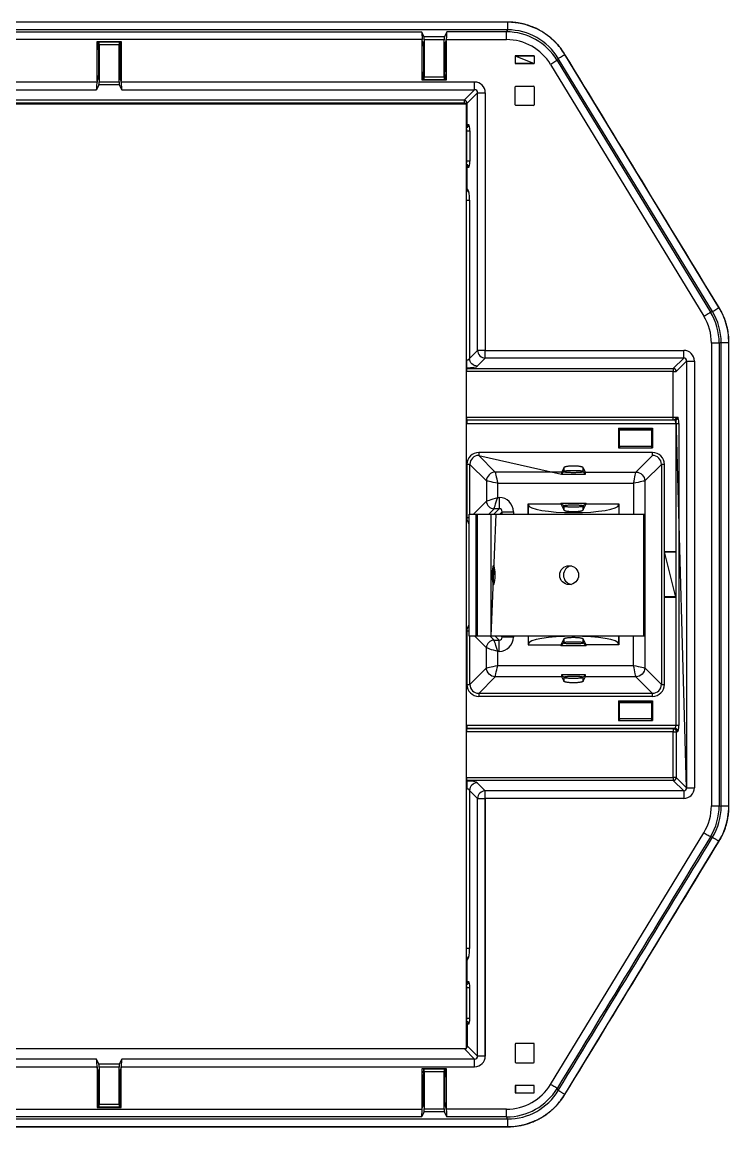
# Model space of a CAD drawing. Header units: feet. Extents: x 1518 to 2565, y 62 to 679.
# Drawn here: x 2196.7 to 2208.39, y 660.72 to 678.99 of the extents above; entities that cross this region are included whole.
import ezdxf

# ---------------------------------------------------------------- set-up
doc = ezdxf.new("R2010")
doc.units = ezdxf.units.FT
doc.header["$LTSCALE"] = 50
doc.header["$MEASUREMENT"] = 0

# ---------------------------------------------------------------- blocks, each defined once
blk = doc.blocks.new('Z1')
at = {"color": 1, "linetype": 'Continuous'}
for p, q in [((73.831, 212.097), (73.852, 212.055)), ((73.856, 212.006), (73.856, 211.584)), ((74.207, 212.006), (74.207, 211.584)), ((68.476, 211.944), (68.476, 211.522)), ((68.827, 211.944), (68.827, 211.522)), ((75.687, 211.845), (75.687, 211.72)), ((68.451, 211.431), (68.451, 211.413)), ((75.373, 211.037), (75.373, 211.335)), ((75.383, 211.345), (75.677, 211.345)), ((75.687, 211.335), (75.687, 211.037)), ((75.677, 211.027), (75.383, 211.027)), ((74.877, 206.975), (78.16, 206.975)), ((74.877, 206.847), (74.877, 206.975)), ((78.16, 206.847), (78.16, 206.975)), ((78.16, 206.847), (74.877, 206.847)), ((77.988, 206.675), (78.16, 206.847)), ((76.177, 205.035), (76.177, 204.971)), ((76.495, 204.971), (76.495, 205.035)), ((75.585, 204.436), (76.128, 204.436)), ((76.177, 204.4), (76.177, 204.336)), ((76.495, 204.336), (76.495, 204.4)), ((76.544, 204.436), (76.544, 204.45)), ((77.087, 204.436), (77.087, 204.268)), ((74.725, 202.248), (74.725, 204.268)), ((74.746, 202.248), (74.746, 204.268)), ((74.973, 202.248), (74.973, 204.268)), ((77.498, 202.248), (77.498, 204.268)), ((78.03, 202.896), (78.032, 202.894)), ((74.725, 202.248), (74.607, 202.248)), ((74.746, 202.248), (74.725, 202.248)), ((74.973, 202.248), (74.746, 202.248)), ((75.585, 202.248), (75.585, 202.102)), ((76.177, 202.202), (76.177, 202.138)), ((76.495, 202.138), (76.495, 202.202)), ((76.177, 201.567), (76.177, 201.503)), ((76.495, 201.503), (76.495, 201.567)), ((74.569, 199.85), (74.568, 199.863)), ((78.16, 199.691), (77.988, 199.863)), ((78.037, 199.912), (78.209, 199.74)), ((78.209, 199.74), (78.337, 199.74)), ((78.16, 199.563), (74.877, 199.563)), ((78.16, 199.691), (78.16, 199.563)), ((74.604, 195.832), (74.577, 195.829)), ((74.577, 195.829), (74.577, 195.474)), ((74.7, 195.253), (74.528, 195.425)), ((74.577, 195.474), (74.749, 195.302)), ((75.373, 195.501), (75.373, 195.203)), ((75.677, 195.511), (75.383, 195.511)), ((75.687, 195.203), (75.687, 195.501)), ((74.877, 195.302), (74.749, 195.302)), ((75.383, 195.193), (75.677, 195.193)), ((68.472, 195.065), (68.451, 195.107)), ((68.476, 194.594), (68.476, 195.016)), ((68.827, 194.594), (68.827, 195.016)), ((73.856, 194.532), (73.856, 194.954)), ((74.207, 194.532), (74.207, 194.954)), ((75.374, 194.817), (75.373, 194.818)), ((75.374, 194.817), (75.374, 194.694)), ((75.686, 194.817), (75.374, 194.817)), ((75.686, 194.694), (75.686, 194.817)), ((75.373, 194.693), (75.687, 194.693)), ((73.831, 194.441), (73.852, 194.483))]:
    blk.add_line(p, q, dxfattribs=at)
for points in [[(75.244, 212.405), (75.244, 212.402), (57.035, 212.402), (57.035, 212.405)], [(74.231, 212.097), (74.231, 212.115), (75.225, 212.115), (75.225, 212.243), (74.241, 212.243), (74.199, 212.16), (73.863, 212.16), (73.822, 212.243)], [(68.472, 211.473), (68.451, 211.431), (68.451, 212.085), (68.851, 212.085), (68.851, 211.431)], [(74.21, 212.055), (74.231, 212.097), (74.231, 211.443), (73.831, 211.443), (73.831, 212.097), (73.831, 212.115)], [(75.374, 211.844), (75.373, 211.845), (75.373, 211.72)], [(76.085, 211.804), (76.066, 211.771), (78.603, 207.607)], [(75.374, 211.721), (75.373, 211.72), (75.687, 211.72), (75.686, 211.721)], [(74.7, 211.285), (74.7, 211.413), (68.851, 211.413), (68.851, 211.431), (68.83, 211.473)], [(68.819, 211.368), (68.483, 211.368), (68.442, 211.285)], [(68.819, 211.368), (68.861, 211.285), (74.7, 211.285), (74.528, 211.113), (74.528, 211.064), (74.577, 211.064), (74.749, 211.236), (74.877, 211.236), (74.877, 206.975), (74.749, 206.975), (74.749, 211.236)], [(59.317, 195.425), (66.942, 195.425), (74.567, 195.425), (74.567, 211.05), (66.942, 211.05), (66.942, 195.425)], [(74.567, 210.105), (74.572, 210.105), (74.572, 210.607), (74.567, 210.607)], [(74.572, 210.607), (74.621, 210.607), (74.621, 210.105), (74.572, 210.105)], [(78.747, 207.095), (78.619, 207.095), (78.619, 199.443), (78.747, 199.443), (78.78, 199.434)], [(74.572, 206.675), (77.988, 206.675), (77.988, 206.626), (74.572, 206.626), (74.572, 206.675), (74.572, 206.688)], [(78.209, 206.798), (78.337, 206.798), (78.337, 199.74)], [(78.014, 205.818), (74.57, 205.818), (74.57, 205.82)], [(74.57, 205.818), (74.57, 205.768), (78.032, 205.768), (78.032, 203.644), (78.032, 202.894), (78.032, 200.771)], [(78.032, 205.768), (78.081, 205.768), (78.081, 200.771), (78.032, 200.771), (74.57, 200.771), (74.57, 200.721)], [(77.08, 205.686), (77.645, 205.686), (77.645, 205.361), (77.62, 205.386), (77.633, 205.388), (77.633, 205.659), (77.62, 205.66), (77.613, 205.653), (77.113, 205.653), (77.106, 205.66), (77.08, 205.686), (77.08, 205.361)], [(77.645, 205.686), (77.62, 205.66), (77.106, 205.66), (77.092, 205.659), (77.092, 205.388), (77.106, 205.386), (77.08, 205.361), (77.645, 205.361)], [(74.621, 204.268), (74.621, 205.089), (74.572, 205.089), (74.572, 204.209), (74.607, 204.209)], [(77.517, 202.248), (77.517, 201.723), (77.791, 201.45), (77.84, 201.45), (77.84, 202.894), (77.84, 203.644), (77.84, 205.089), (77.791, 205.089), (77.791, 201.45)], [(77.791, 205.089), (77.517, 204.815), (77.517, 204.268)], [(75.082, 204.542), (75.105, 204.542), (75.105, 204.354)], [(75.155, 204.268), (75.155, 204.305), (75.117, 204.268)], [(75.155, 204.305), (75.342, 204.305), (75.342, 204.268)], [(75.585, 204.268), (75.585, 204.436), (75.586, 204.421), (75.586, 204.268)], [(76.128, 204.45), (76.128, 204.436), (76.176, 204.34), (76.176, 204.402), (76.128, 204.45), (76.544, 204.45), (76.496, 204.402), (76.496, 204.34), (76.544, 204.436), (77.087, 204.436), (77.086, 204.421), (77.086, 204.268)], [(74.607, 202.248), (74.607, 204.268), (74.725, 204.268), (74.746, 204.268), (74.973, 204.268), (75.057, 204.268)], [(78.03, 203.642), (78.032, 203.644), (77.84, 203.644), (77.842, 203.642)], [(74.607, 202.329), (74.572, 202.329), (74.572, 201.45), (74.621, 201.45), (74.621, 202.248)], [(74.621, 201.45), (74.895, 201.723), (74.895, 202.056), (74.703, 202.248)], [(74.959, 202.248), (75.023, 202.184), (75.105, 202.184), (75.042, 202.248)], [(75.14, 202.248), (75.155, 202.233), (75.155, 202.248)], [(75.342, 202.248), (75.342, 202.233), (75.155, 202.233)], [(75.586, 202.248), (75.586, 202.118), (75.585, 202.102), (76.128, 202.102)], [(76.544, 202.088), (76.128, 202.088), (76.176, 202.136), (76.176, 202.198), (76.128, 202.102), (76.128, 202.088)], [(77.087, 202.102), (76.544, 202.102), (76.496, 202.198), (76.496, 202.136), (76.544, 202.088), (76.544, 202.102)], [(77.086, 202.248), (77.086, 202.118), (77.087, 202.102), (77.087, 202.248)], [(77.08, 201.178), (77.645, 201.178), (77.645, 200.852), (77.62, 200.878), (77.633, 200.879), (77.633, 201.15), (77.62, 201.152), (77.613, 201.145), (77.113, 201.145), (77.106, 201.152), (77.08, 201.178), (77.08, 200.852)], [(77.645, 201.178), (77.62, 201.152), (77.106, 201.152), (77.092, 201.15), (77.092, 200.879), (77.106, 200.878), (77.08, 200.852), (77.645, 200.852)], [(78.014, 200.721), (74.57, 200.721), (74.57, 200.718)], [(74.572, 199.85), (74.572, 199.863), (74.572, 199.912), (77.988, 199.912), (77.988, 199.863), (74.572, 199.863)], [(74.749, 195.302), (74.749, 199.563), (74.616, 199.696)], [(76.195, 194.667), (76.193, 194.669), (78.744, 198.856), (78.746, 198.855)], [(74.567, 195.932), (74.572, 195.932), (74.621, 195.932), (74.621, 196.433), (74.572, 196.433)], [(74.572, 195.932), (74.572, 196.433), (74.567, 196.433)], [(68.851, 195.107), (68.851, 195.125), (74.7, 195.125), (74.7, 195.253), (68.861, 195.253), (68.819, 195.17), (68.483, 195.17), (68.442, 195.253)], [(58.783, 194.423), (63.071, 194.423), (63.071, 194.441), (63.071, 195.095), (63.471, 195.095), (63.471, 194.441), (63.471, 194.423), (73.831, 194.423), (73.831, 194.441), (73.831, 195.095), (74.231, 195.095), (74.231, 194.441)], [(68.451, 195.125), (68.451, 195.107), (68.451, 194.453), (68.851, 194.453), (68.851, 195.107), (68.83, 195.065)], [(75.244, 194.262), (75.225, 194.295), (75.225, 194.423), (74.231, 194.423), (74.231, 194.441), (74.21, 194.483)], [(58.783, 194.262), (75.244, 194.262), (75.244, 194.136), (75.244, 194.134)], [(75.225, 194.295), (74.241, 194.295), (74.199, 194.378), (73.863, 194.378), (73.822, 194.295), (63.481, 194.295), (63.439, 194.378)]]:
    blk.add_lwpolyline(points, dxfattribs=at)
for points in [[(68.827, 212.08), (68.476, 212.08), (68.482, 212.079), (68.82, 212.079)], [(68.816, 212.029), (68.487, 212.029), (68.487, 211.417), (68.816, 211.417)], [(74.196, 212.111), (73.867, 212.111), (73.867, 211.499), (74.196, 211.499)], [(75.686, 211.721), (75.374, 211.721), (75.374, 211.844), (75.686, 211.844), (75.687, 211.845), (75.373, 211.845)], [(74.207, 211.448), (73.856, 211.448), (73.862, 211.449), (74.2, 211.449)], [(76.135, 204.928), (76.537, 204.928), (76.496, 204.969), (76.496, 205.031), (76.53, 204.963), (77.369, 204.963), (77.643, 205.236), (77.643, 205.286), (74.769, 205.286), (74.769, 205.236)], [(77.106, 205.386), (77.113, 205.393), (77.613, 205.393), (77.62, 205.386)], [(75.057, 204.268), (77.498, 204.268), (77.518, 204.268), (77.518, 202.248), (77.498, 202.248), (75.057, 202.248), (74.973, 202.248)], [(77.842, 203.642), (78.03, 203.642), (78.03, 202.896), (77.842, 202.896), (77.84, 202.894), (78.032, 202.894)], [(77.106, 200.878), (77.113, 200.885), (77.613, 200.885), (77.62, 200.878)], [(68.816, 195.121), (68.487, 195.121), (68.487, 194.509), (68.816, 194.509)], [(74.207, 195.09), (73.856, 195.09), (73.862, 195.089), (74.2, 195.089)], [(74.196, 195.039), (73.867, 195.039), (73.867, 194.427), (74.196, 194.427)], [(75.686, 194.817), (75.687, 194.818), (75.373, 194.818), (75.373, 194.693), (75.374, 194.694), (75.686, 194.694), (75.687, 194.693)]]:
    blk.add_lwpolyline(points, close=True, dxfattribs=at)
at = {"color": 1, "linetype": 'Continuous', "flags": 128}
for points in [[(76.066, 211.771), (76.061, 211.768), (76.053, 211.763), (76.042, 211.756), (76.028, 211.748), (76.013, 211.738), (75.995, 211.727), (75.976, 211.716), (75.957, 211.704), (78.494, 207.541), (78.513, 207.553), (78.532, 207.564), (78.549, 207.575), (78.565, 207.584), (78.579, 207.593), (78.59, 207.599), (78.598, 207.604), (78.603, 207.607), (78.637, 207.617), (78.642, 207.62), (78.65, 207.625), (78.66, 207.631), (78.674, 207.64), (78.689, 207.649), (78.707, 207.66), (78.725, 207.671), (78.744, 207.682), (76.193, 211.87), (76.195, 211.871)], [(78.637, 207.617), (76.085, 211.804), (76.09, 211.807), (76.098, 211.812), (76.109, 211.819), (76.123, 211.827), (76.138, 211.836), (76.155, 211.847), (76.174, 211.858), (76.193, 211.87)], [(74.567, 206.675), (74.568, 206.675), (74.568, 206.673), (74.568, 206.669), (74.567, 206.664), (74.567, 206.658), (74.567, 206.654)], [(75.018, 204.268), (75.105, 204.354), (75.023, 204.354), (75.026, 204.365), (75.031, 204.382), (75.039, 204.406), (75.048, 204.434), (75.058, 204.468), (75.07, 204.504), (75.082, 204.542), (75.082, 204.776), (75.044, 204.784), (75.008, 204.791), (74.975, 204.798), (74.946, 204.804), (74.922, 204.809), (74.905, 204.813), (74.895, 204.815), (74.895, 204.482), (74.905, 204.486), (74.922, 204.491), (74.946, 204.499), (74.975, 204.508), (75.008, 204.518), (75.044, 204.53), (75.082, 204.542)], [(75.041, 203.258), (75.04, 203.304), (75.036, 203.346), (75.031, 203.38), (75.024, 203.403), (75.017, 203.413), (75.009, 203.41), (75.002, 203.393), (74.996, 203.364), (74.991, 203.325), (74.989, 203.281), (74.989, 203.234), (74.991, 203.19), (74.996, 203.151), (75.002, 203.122), (75.009, 203.105), (75.017, 203.102), (75.024, 203.112), (75.031, 203.135), (75.036, 203.17), (75.04, 203.212), (75.041, 203.258)], [(77.643, 201.302), (74.769, 201.302), (74.769, 201.253), (77.643, 201.253), (77.643, 201.302), (77.369, 201.575), (77.367, 201.586), (77.364, 201.603), (77.359, 201.627), (77.353, 201.656), (77.346, 201.689), (77.338, 201.725), (77.33, 201.763), (77.33, 202.248)], [(74.567, 199.863), (74.568, 199.863), (74.568, 199.865), (74.568, 199.869), (74.567, 199.874), (74.567, 199.88), (74.567, 199.884)], [(76.085, 194.734), (76.066, 194.768), (76.061, 194.771), (76.053, 194.776), (76.042, 194.782), (76.028, 194.791), (76.013, 194.8), (75.995, 194.811), (75.976, 194.822), (75.957, 194.834), (78.494, 198.997), (78.513, 198.986), (78.532, 198.974), (78.549, 198.964), (78.565, 198.954), (78.579, 198.946), (78.59, 198.939), (78.598, 198.934), (78.603, 198.931)]]:
    blk.add_lwpolyline(points, dxfattribs=at)
at = {"color": 1, "linetype": 'Continuous'}
for points in [[(74.567, 210.658, 0.339414), (74.604, 210.707), (74.577, 210.709), (74.577, 211.064, 0.393926), (74.528, 211.113), (58.663, 211.113, 0.393936), (58.614, 211.064), (58.442, 211.236), (58.442, 209.476)], [(74.528, 211.05), (74.528, 211.064), (58.663, 211.064), (58.614, 211.064), (58.614, 210.709), (58.587, 210.707, 0.412059), (58.637, 210.657)], [(74.567, 210.709), (74.577, 210.709, -0.161871), (74.567, 210.679)], [(74.567, 209.594, 0.243978), (74.59, 209.635), (74.577, 209.648), (74.577, 210.002), (74.604, 210.005, 0.339537), (74.567, 210.053)], [(74.567, 210.033, -0.161948), (74.577, 210.002), (74.567, 210.002)], [(74.567, 209.648), (74.577, 209.648, -0.154383), (74.567, 209.619)], [(74.567, 209.458), (74.616, 209.458), (74.616, 206.842), (74.749, 206.975, 0.39391), (74.877, 206.847), (74.744, 206.714, -0.393971), (74.616, 206.842)], [(74.568, 206.675), (74.569, 206.688, 0.015516), (74.572, 206.688), (74.572, 206.688, -0.01803), (74.569, 206.688), (74.569, 206.688)], [(74.769, 205.236), (75.042, 204.963, 0.393944), (74.895, 204.815), (74.621, 205.089)], [(74.68, 204.268), (74.895, 204.482, 0.393909), (75.023, 204.354), (74.936, 204.268)], [(76.295, 203.411, 0.35888), (76.17, 203.258, 0.358281), (76.295, 203.104)], [(78.16, 199.691), (74.877, 199.691), (74.744, 199.824, 0.393933), (74.616, 199.696), (74.616, 197.081), (74.567, 197.081)], [(74.567, 196.485, 0.33856), (74.604, 196.533), (74.577, 196.536), (74.577, 196.891), (74.59, 196.903, 0.244024), (74.567, 196.944)], [(74.567, 196.891), (74.577, 196.891, 0.153965), (74.567, 196.919)], [(74.567, 196.536), (74.577, 196.536, -0.161871), (74.567, 196.506)], [(74.567, 195.859, -0.161871), (74.577, 195.829), (74.567, 195.829)], [(74.567, 195.474), (74.577, 195.474, -0.153965), (74.567, 195.446)]]:
    blk.add_lwpolyline(points, format="xyb", dxfattribs=at)
for points in [[(78.037, 205.87, -0.412174), (77.988, 205.82), (74.57, 205.82), (74.57, 205.87), (77.988, 205.87), (77.988, 206.626), (78.037, 206.626), (78.209, 206.798), (78.209, 199.74)], [(78.064, 205.868, -0.412175), (78.014, 205.818), (77.988, 205.82), (77.988, 205.87), (78.037, 205.87)], [(77.988, 200.718), (77.988, 200.668), (78.037, 200.668), (78.037, 199.912), (77.988, 199.912), (77.988, 200.668), (74.57, 200.668), (74.57, 200.718), (77.988, 200.718, -0.412174), (78.037, 200.668), (78.064, 200.671, 0.412121), (78.014, 200.721)], [(74.569, 199.85, -0.014488), (74.572, 199.85), (74.572, 199.85, 0.015516), (74.569, 199.85)], [(74.877, 199.691, 0.393928), (74.749, 199.563), (74.877, 199.563), (74.877, 195.302)]]:
    blk.add_lwpolyline(points, format="xyb", close=True, dxfattribs=at)
at = {"color": 1, "linetype": 'Continuous', "flags": 128}
for points in [[(76.135, 204.928), (76.176, 204.969), (76.176, 205.031), (76.142, 204.963), (75.042, 204.963), (75.044, 204.953), (75.048, 204.935), (75.053, 204.912), (75.059, 204.883), (75.066, 204.849), (75.074, 204.813), (75.082, 204.776), (77.33, 204.776), (77.338, 204.813), (77.346, 204.849), (77.353, 204.883), (77.359, 204.912), (77.364, 204.935), (77.367, 204.953), (77.369, 204.963, -0.393944), (77.517, 204.815), (77.507, 204.813), (77.49, 204.809), (77.466, 204.804), (77.437, 204.798), (77.404, 204.791), (77.368, 204.784), (77.33, 204.776), (77.33, 204.268)], [(74.769, 201.302), (75.042, 201.575, -0.393944), (74.895, 201.723), (74.905, 201.725), (74.922, 201.729), (74.946, 201.734), (74.975, 201.74), (75.008, 201.747), (75.044, 201.755), (75.082, 201.763), (75.082, 201.997), (75.105, 201.997), (75.105, 202.184)]]:
    blk.add_lwpolyline(points, format="xyb", dxfattribs=at)
for points in [[(74.895, 202.056), (74.905, 202.053), (74.922, 202.047), (74.946, 202.04), (74.975, 202.03), (75.008, 202.02), (75.044, 202.009), (75.082, 201.997), (75.071, 202.03), (75.061, 202.062), (75.052, 202.092), (75.043, 202.119), (75.036, 202.142), (75.03, 202.161), (75.025, 202.175), (75.023, 202.184, 0.393928)], [(76.176, 201.569), (76.176, 201.507), (76.142, 201.575), (75.042, 201.575), (75.044, 201.586), (75.048, 201.603), (75.053, 201.627), (75.059, 201.656), (75.066, 201.689), (75.074, 201.725), (75.082, 201.763), (77.33, 201.763), (77.368, 201.755), (77.404, 201.747), (77.437, 201.74), (77.466, 201.734), (77.49, 201.729), (77.507, 201.725), (77.517, 201.723, -0.393944), (77.369, 201.575), (76.53, 201.575), (76.496, 201.507), (76.496, 201.569), (76.537, 201.61), (76.135, 201.61)]]:
    blk.add_lwpolyline(points, format="xyb", close=True, dxfattribs=at)
at = {"color": 1, "linetype": 'Continuous'}
blk.add_circle((76.264, 203.257), 0.156, dxfattribs=at)
for centre, radius, start, end in [((77.986, 206.624), 0.0511, 1.9976, 88.0007), ((77.986, 199.914), 0.0511, 271.9993, 358.0024), ((74.554, 195.832), 0.05, 359.8539, 74.8456)]:
    blk.add_arc(centre, radius, start, end, dxfattribs=at)
for centre, major_axis, ratio, start_param, end_param in [((74.243, 212.115), (0, 0.13), 0.087489, 0.174533, 1.570796), ((75.21, 211.232), (0.497, 0.885), 0.985189, 5.779917, 6.786454), ((75.225, 211.257), (0.502, 0.894), 0.975175, 5.779917, 6.786454), ((68.471, 211.944), (0, 0.05), 0.087489, 4.712389, 5.759587), ((68.482, 212.029), (0, 0.05), 0.087489, 4.712389, 6.265732), ((68.82, 212.029), (0, 0.05), 0.087489, 0.017453, 1.570796), ((73.851, 212.006), (0, 0.05), 0.087489, 4.712389, 6.108652), ((73.862, 212.111), (0, 0.05), 0.087489, 4.712389, 6.108652), ((74.2, 212.111), (0, 0.05), 0.087489, 0.174533, 1.570796), ((74.211, 212.006), (0, 0.05), 0.087489, 0.174533, 1.570796), ((75.21, 211.232), (-0.435, -0.774), 0.980156, 2.638324, 3.644861), ((68.471, 211.522), (0, 0.05), 0.087489, 3.316126, 4.712389), ((68.831, 211.522), (0, 0.05), 0.087489, 1.570796, 2.96706), ((73.851, 211.584), (0, 0.05), 0.087489, 3.665191, 4.712389), ((73.862, 211.499), (0, 0.05), 0.087489, 3.159046, 4.712389), ((74.2, 211.499), (0, 0.05), 0.087489, 1.570796, 3.124139), ((68.482, 211.417), (0, 0.05), 0.087489, 3.316126, 4.712389), ((68.82, 211.417), (0, 0.05), 0.087489, 1.570796, 2.96706), ((68.863, 211.413), (0, 0.13), 0.087489, 1.570796, 2.96706), ((74.694, 211.23), (-0.131, -0.131), 0.970288, 2.371274, 3.911912), ((74.694, 211.23), (0.042, 0.042), 0.84211, 5.512866, 7.053504), ((75.383, 211.335), (-0.00707, 0.00707), 0.999695, 5.497939, 7.068431), ((75.677, 211.335), (0.00707, 0.00707), 0.999695, 5.497939, 7.068431), ((75.383, 211.037), (-0.00707, -0.00707), 0.999695, 5.497939, 7.068431), ((75.677, 211.037), (0.00707, -0.00707), 0.999695, 5.497939, 7.068431), ((74.603, 210.607), (0, 0.1), 0.176327, 4.712389, 6.265732), ((74.554, 210.607), (0, 0.05), 0.352654, 4.712389, 5.483791), ((74.554, 210.105), (0, 0.05), 0.352654, 3.940987, 4.712389), ((74.603, 210.105), (0, 0.1), 0.176327, 3.159046, 4.712389), ((74.584, 209.458), (0, 0.18), 0.176327, 4.712389, 6.108652), ((77.735, 207.088), (0.975, 0.274), 0.987808, 6.01383, 6.55254), ((77.761, 207.095), (0.983, 0.276), 0.979508, 6.01383, 6.55254), ((77.735, 207.088), (-0.852, -0.239), 0.98364, 2.872238, 3.410948), ((78.154, 206.792), (-0.131, -0.131), 0.970288, 2.371274, 3.911912), ((74.567, 206.72), (0.18, 0), 0.176327, 4.741443, 6.108652), ((78.154, 206.792), (0.042, 0.042), 0.84211, 5.512866, 7.053504), ((74.572, 206.727), (-0.003, -0.101), 0.984791, 6.249645, 6.316725), ((74.572, 206.727), (0.0018, 0.0523), 0.955933, 3.108053, 3.175133), ((78.014, 205.768), (0, 0.05), 0.352654, 4.712389, 6.265732), ((78.063, 205.768), (0, 0.1), 0.176327, 4.712389, 6.265732), ((74.775, 205.083), (-0.146, 0.146), 0.970288, 5.512866, 7.053504), ((74.775, 205.083), (0.111, -0.111), 0.951716, 2.371274, 3.911912), ((77.637, 205.083), (0.146, 0.146), 0.970288, 5.512866, 7.053504), ((77.637, 205.083), (0.111, 0.111), 0.951716, 5.512866, 7.053504), ((76.145, 204.776), (0, 0.19), 0.087489, 0.174533, 0.638994), ((76.527, 204.776), (0, 0.19), 0.087489, 5.644191, 6.108652), ((75.098, 204.298), (-0.175, -0.175), 0.970288, 2.371274, 3.911912), ((75.098, 204.298), (0.0445, 0.0445), 0.793717, 5.512866, 7.053504), ((76.336, 204.423), (0.75, 0), 0.176327, 3.159046, 6.265732), ((74.754, 204.214), (-0.131, -0.131), 0.970288, 5.512866, 6.143516), ((74.754, 202.324), (0.131, -0.131), 0.970288, 3.281262, 3.911912), ((75.098, 202.24), (-0.175, 0.175), 0.970288, 2.371274, 3.911912), ((75.098, 202.24), (-0.0445, 0.0445), 0.793717, 2.371274, 3.911912), ((76.336, 202.115), (0.75, 0), 0.176327, 0.017453, 3.124139), ((75.678, 202.14), (0.5, 0), 0.087489, 6.195919, 6.224625), ((76.145, 201.763), (0, 0.19), 0.087489, 2.502598, 2.96706), ((76.994, 201.565), (0.5, 0), 0.087489, 3.054326, 3.083032), ((76.527, 201.763), (0, 0.19), 0.087489, 3.316126, 3.780587), ((74.775, 201.456), (-0.146, -0.146), 0.970288, 5.512866, 7.053504), ((74.775, 201.456), (0.111, 0.111), 0.951716, 2.371274, 3.911912), ((77.637, 201.456), (0.111, -0.111), 0.951716, 5.512866, 7.053504), ((77.637, 201.456), (0.146, -0.146), 0.970288, 5.512866, 7.053504), ((78.014, 200.771), (0, 0.05), 0.352654, 3.159046, 4.712389), ((78.063, 200.771), (0, 0.1), 0.176327, 3.159046, 4.712389), ((74.572, 199.811), (-0.003, 0.101), 0.984791, 6.249645, 6.316725), ((74.572, 199.811), (-0.0018, 0.0523), 0.955933, 6.249645, 6.316725), ((74.567, 199.819), (0.18, 0), 0.176327, 0.174533, 1.541742), ((78.154, 199.746), (-0.131, 0.131), 0.970288, 2.371274, 3.911912), ((78.154, 199.746), (-0.042, 0.042), 0.84211, 2.371274, 3.911912), ((77.735, 199.451), (-0.852, 0.239), 0.98364, 2.872238, 3.410948), ((77.735, 199.451), (0.975, -0.274), 0.987808, 6.01383, 6.55254), ((77.761, 199.443), (0.983, -0.276), 0.979508, 6.01383, 6.55254), ((74.584, 197.081), (0, 0.18), 0.176327, 3.316126, 4.712389), ((74.554, 196.433), (0, 0.05), 0.352654, 4.712389, 5.483791), ((74.603, 196.433), (0, 0.1), 0.176327, 4.712389, 6.265732), ((74.554, 195.932), (0, 0.05), 0.352654, 3.940987, 4.712389), ((74.603, 195.932), (0, 0.1), 0.176327, 3.159046, 4.712389), ((75.383, 195.501), (-0.00707, 0.00707), 0.999695, 5.497939, 7.068431), ((75.677, 195.501), (0.00707, 0.00707), 0.999695, 5.497939, 7.068431), ((68.482, 195.121), (0, 0.05), 0.087489, 4.712389, 6.108652), ((68.82, 195.121), (0, 0.05), 0.087489, 0.174533, 1.570796), ((68.863, 195.125), (0, 0.13), 0.087489, 0.174533, 1.570796), ((74.694, 195.308), (-0.131, 0.131), 0.970288, 2.371274, 3.911912), ((74.694, 195.308), (-0.042, 0.042), 0.84211, 2.371274, 3.911912), ((75.383, 195.203), (-0.00707, -0.00707), 0.999695, 5.497939, 7.068431), ((75.677, 195.203), (0.00707, -0.00707), 0.999695, 5.497939, 7.068431), ((68.471, 195.016), (0, 0.05), 0.087489, 4.712389, 6.108652), ((68.831, 195.016), (0, 0.05), 0.087489, 0.174533, 1.570796), ((73.851, 194.954), (0, 0.05), 0.087489, 4.712389, 5.759587), ((73.862, 195.039), (0, 0.05), 0.087489, 4.712389, 6.265732), ((74.2, 195.039), (0, 0.05), 0.087489, 0.017453, 1.570796), ((75.21, 195.307), (-0.435, 0.774), 0.980156, 2.638324, 3.644861), ((75.21, 195.307), (-0.497, 0.885), 0.985189, 2.638324, 3.644861), ((75.225, 195.281), (-0.502, 0.894), 0.975175, 2.638324, 3.644861), ((68.471, 194.594), (0, 0.05), 0.087489, 3.665191, 4.712389), ((68.482, 194.509), (0, 0.05), 0.087489, 3.159046, 4.712389), ((68.82, 194.509), (0, 0.05), 0.087489, 1.570796, 3.124139), ((73.851, 194.532), (0, 0.05), 0.087489, 3.316126, 4.712389), ((74.211, 194.532), (0, 0.05), 0.087489, 1.570796, 2.96706), ((73.862, 194.427), (0, 0.05), 0.087489, 3.316126, 4.712389), ((74.2, 194.427), (0, 0.05), 0.087489, 1.570796, 2.96706), ((74.243, 194.423), (0, 0.13), 0.087489, 1.570796, 2.96706)]:
    blk.add_ellipse(centre, major_axis=major_axis, ratio=ratio, start_param=start_param, end_param=end_param, dxfattribs=at)
for points, knots in [([(75.244, 212.277), (69.174, 212.277), (63.105, 212.277), (57.035, 212.277), (57.035, 212.319), (57.035, 212.36), (57.035, 212.402), (56.991, 212.401), (56.904, 212.398), (56.757, 212.371), (56.597, 212.318), (56.43, 212.231), (56.334, 212.152), (56.286, 212.112), (56.291, 212.106), (56.296, 212.101), (56.301, 212.095), (56.305, 212.09), (56.31, 212.085), (56.315, 212.079), (56.32, 212.074), (56.324, 212.07), (56.329, 212.065), (56.333, 212.06), (56.337, 212.056), (56.341, 212.051), (56.345, 212.047), (56.348, 212.043), (56.352, 212.04), (56.355, 212.036), (56.357, 212.033), (56.36, 212.03), (56.362, 212.028), (56.364, 212.025), (56.367, 212.023), (56.368, 212.022), (56.369, 212.02), (56.371, 212.019)], [0, 0, 0, 0, 1, 1, 1, 2, 2, 2, 2.158565, 2.319357, 2.542919, 2.772955, 3, 3, 3, 4, 4, 4, 5, 5, 5, 6, 6, 6, 7, 7, 7, 8, 8, 8, 9, 9, 9, 10, 10, 10, 11, 11, 11, 11]), ([(75.789, 212.262), (75.774, 212.27), (75.738, 212.29), (75.686, 212.314), (75.632, 212.336), (75.581, 212.353), (75.545, 212.363), (75.526, 212.368), (75.51, 212.373), (75.469, 212.382), (75.413, 212.392), (75.355, 212.4), (75.301, 212.404), (75.263, 212.404), (75.244, 212.405), (69.174, 212.405), (63.105, 212.405), (57.035, 212.405), (57.015, 212.404), (56.965, 212.403), (56.896, 212.397), (56.825, 212.385), (56.763, 212.372), (56.697, 212.353), (56.654, 212.337), (56.632, 212.329)], [0, 0, 0, 0, 0.180013, 0.438364, 0.599827, 0.799869, 1, 1, 1, 1.17972, 1.437949, 1.599566, 1.799703, 2, 2, 2, 3, 3, 3, 3.139698, 3.369528, 3.500292, 3.666896, 3.833463, 4, 4, 4, 4]), ([(76.193, 211.87), (76.169, 211.906), (76.121, 211.979), (76.021, 212.091), (75.892, 212.201), (75.731, 212.297), (75.556, 212.363), (75.392, 212.397), (75.287, 212.401), (75.244, 212.402), (75.244, 212.36), (75.244, 212.319), (75.244, 212.277), (75.238, 212.265), (75.232, 212.254), (75.225, 212.243)], [0, 0, 0, 0, 0.115446, 0.230886, 0.395156, 0.559428, 0.723471, 0.887519, 1, 1, 1, 2, 2, 2, 3, 3, 3, 3]), ([(63.439, 212.16), (63.453, 212.188), (63.467, 212.215), (63.481, 212.243), (66.928, 212.243), (70.375, 212.243), (73.822, 212.243), (73.823, 212.238), (73.826, 212.229), (73.829, 212.194), (73.831, 212.154), (73.831, 212.128), (73.831, 212.115), (70.378, 212.115), (66.924, 212.115), (63.471, 212.115), (63.471, 212.109), (63.471, 212.103), (63.471, 212.097), (63.471, 211.879), (63.471, 211.661), (63.471, 211.443), (63.338, 211.443), (63.204, 211.443), (63.071, 211.443), (63.071, 211.661), (63.071, 211.879), (63.071, 212.097), (63.071, 212.103), (63.071, 212.109), (63.071, 212.115)], [0, 0, 0, 0, 1, 1, 1, 2, 2, 2, 2.272799, 2.562417, 2.78798, 3, 3, 3, 4, 4, 4, 5, 5, 5, 6, 6, 6, 7, 7, 7, 8, 8, 8, 9, 9, 9, 9]), ([(78.908, 199.434), (78.908, 201.991), (78.908, 204.548), (78.908, 207.104), (78.908, 207.123), (78.908, 207.167), (78.902, 207.228), (78.893, 207.29), (78.883, 207.346), (78.872, 207.386), (78.867, 207.405), (78.862, 207.423), (78.849, 207.465), (78.828, 207.522), (78.802, 207.58), (78.777, 207.631), (78.756, 207.666), (78.746, 207.683), (77.895, 209.079), (77.045, 210.475), (76.195, 211.871), (76.185, 211.885), (76.163, 211.921), (76.13, 211.967), (76.093, 212.013), (76.057, 212.053), (76.03, 212.079), (76.017, 212.093), (76.004, 212.105), (75.974, 212.133), (75.93, 212.169), (75.883, 212.204), (75.839, 212.234), (75.806, 212.253), (75.789, 212.262)], [0, 0, 0, 0, 1, 1, 1, 1.180352, 1.438807, 1.600131, 1.800078, 2, 2, 2, 2.180027, 2.438351, 2.599843, 2.799885, 3, 3, 3, 4, 4, 4, 4.180639, 4.439246, 4.60041, 4.800254, 5, 5, 5, 5.18033, 5.438813, 5.600136, 5.800073, 6, 6, 6, 6]), ([(68.473, 211.987), (68.473, 211.988), (68.473, 211.992), (68.472, 212), (68.471, 212.014), (68.471, 212.03), (68.471, 212.047), (68.472, 212.06), (68.473, 212.072), (68.474, 212.079), (68.475, 212.08), (68.476, 212.08)], [0, 0, 0, 0, 0.046015, 0.154499, 0.274064, 0.399925, 0.525857, 0.645422, 0.753906, 0.8913, 1, 1, 1, 1]), ([(73.856, 211.448), (73.855, 211.448), (73.854, 211.449), (73.853, 211.456), (73.852, 211.468), (73.851, 211.482), (73.851, 211.498), (73.851, 211.514), (73.852, 211.528), (73.853, 211.536), (73.853, 211.54), (73.853, 211.541)], [0, 0, 0, 0, 0.108702, 0.246097, 0.354633, 0.474136, 0.60007, 0.725933, 0.845499, 0.953984, 1, 1, 1, 1]), ([(58.491, 211.285), (58.491, 211.328), (58.491, 211.37), (58.491, 211.413), (61.811, 211.413), (65.131, 211.413), (68.451, 211.413), (68.451, 211.397), (68.451, 211.363), (68.448, 211.322), (68.445, 211.295), (68.443, 211.288), (68.442, 211.285), (65.125, 211.285), (61.808, 211.285), (58.491, 211.285)], [0, 0, 0, 0, 1, 1, 1, 2, 2, 2, 2.271935, 2.561321, 2.787269, 3, 3, 3, 4, 4, 4, 4]), ([(78.78, 207.104), (78.822, 207.104), (78.864, 207.104), (78.906, 207.104), (78.905, 207.148), (78.902, 207.235), (78.875, 207.378), (78.828, 207.53), (78.772, 207.631), (78.744, 207.682), (78.745, 207.683), (78.745, 207.683), (78.746, 207.683)], [0, 0, 0, 0, 1, 1, 1, 1.214442, 1.431882, 1.712496, 2, 2, 2, 3, 3, 3, 3]), ([(78.637, 198.921), (78.638, 198.92), (78.64, 198.919), (78.642, 198.918), (78.644, 198.917), (78.647, 198.915), (78.65, 198.913), (78.653, 198.911), (78.657, 198.909), (78.66, 198.907), (78.665, 198.904), (78.669, 198.901), (78.674, 198.899), (78.679, 198.895), (78.684, 198.892), (78.689, 198.889), (78.695, 198.886), (78.701, 198.882), (78.707, 198.879), (78.713, 198.875), (78.719, 198.871), (78.725, 198.867), (78.731, 198.864), (78.738, 198.86), (78.744, 198.856), (78.765, 198.894), (78.808, 198.97), (78.86, 199.105), (78.898, 199.26), (78.904, 199.375), (78.906, 199.434), (78.906, 201.991), (78.906, 204.548), (78.906, 207.104), (78.907, 207.104), (78.908, 207.104), (78.908, 207.104)], [0, 0, 0, 0, 1, 1, 1, 2, 2, 2, 3, 3, 3, 4, 4, 4, 5, 5, 5, 6, 6, 6, 7, 7, 7, 8, 8, 8, 8.214443, 8.431888, 8.7125, 9, 9, 9, 10, 10, 10, 11, 11, 11, 11]), ([(58.783, 194.134), (64.27, 194.134), (69.757, 194.134), (75.244, 194.134), (75.261, 194.134), (75.303, 194.134), (75.36, 194.139), (75.418, 194.147), (75.471, 194.156), (75.508, 194.165), (75.526, 194.17), (75.543, 194.174), (75.583, 194.185), (75.637, 194.204), (75.691, 194.226), (75.739, 194.249), (75.773, 194.267), (75.789, 194.276), (75.804, 194.284), (75.84, 194.305), (75.887, 194.337), (75.934, 194.373), (75.975, 194.406), (76.003, 194.432), (76.017, 194.445), (76.029, 194.457), (76.059, 194.487), (76.096, 194.53), (76.133, 194.576), (76.164, 194.619), (76.184, 194.651), (76.195, 194.667), (77.045, 196.063), (77.895, 197.459), (78.746, 198.855), (78.755, 198.87), (78.778, 198.909), (78.805, 198.964), (78.83, 199.021), (78.85, 199.075), (78.861, 199.114), (78.867, 199.133), (78.872, 199.151), (78.883, 199.194), (78.894, 199.254), (78.903, 199.316), (78.907, 199.373), (78.908, 199.413), (78.908, 199.434), (78.908, 199.434), (78.907, 199.434), (78.906, 199.434), (78.864, 199.434), (78.822, 199.434), (78.78, 199.434), (78.78, 201.991), (78.78, 204.548), (78.78, 207.104), (78.769, 207.101), (78.758, 207.098), (78.747, 207.095), (78.747, 204.544), (78.747, 201.994), (78.747, 199.443)], [0, 0, 0, 0, 1, 1, 1, 1.180622, 1.439236, 1.600411, 1.800262, 2, 2, 2, 2.180339, 2.438827, 2.600144, 2.80008, 3, 3, 3, 3.180018, 3.438364, 3.599844, 3.799873, 4, 4, 4, 4.179711, 4.437938, 4.599569, 4.799714, 5, 5, 5, 6, 6, 6, 6.180346, 6.438823, 6.600127, 6.800075, 7, 7, 7, 7.180022, 7.438356, 7.599829, 7.79989, 8, 8, 8, 9, 9, 9, 10, 10, 10, 11, 11, 11, 12, 12, 12, 13, 13, 13, 13]), ([(74.572, 206.688), (74.571, 206.692), (74.571, 206.7), (74.57, 206.729), (74.569, 206.768), (74.569, 206.799), (74.569, 206.815), (74.569, 206.816)], [0, 0, 0, 0, 0.241998, 0.483996, 0.725987, 0.988596, 1, 1, 1, 1]), ([(74.572, 199.85), (74.571, 199.846), (74.571, 199.838), (74.57, 199.809), (74.569, 199.771), (74.569, 199.739), (74.569, 199.723), (74.569, 199.722)], [0, 0, 0, 0, 0.241998, 0.483996, 0.725987, 0.988596, 1, 1, 1, 1]), ([(58.783, 194.136), (64.27, 194.136), (69.757, 194.136), (75.244, 194.136), (75.288, 194.137), (75.375, 194.14), (75.523, 194.167), (75.683, 194.22), (75.849, 194.308), (75.997, 194.423), (76.112, 194.545), (76.169, 194.633), (76.193, 194.669), (76.186, 194.672), (76.18, 194.676), (76.174, 194.68), (76.168, 194.684), (76.161, 194.688), (76.155, 194.691), (76.15, 194.695), (76.144, 194.698), (76.138, 194.702), (76.133, 194.705), (76.128, 194.708), (76.123, 194.711), (76.118, 194.714), (76.114, 194.717), (76.109, 194.719), (76.105, 194.722), (76.102, 194.724), (76.098, 194.726), (76.096, 194.728), (76.093, 194.729), (76.09, 194.731), (76.089, 194.732), (76.087, 194.733), (76.085, 194.734), (76.936, 196.13), (77.786, 197.526), (78.637, 198.921), (78.625, 198.924), (78.614, 198.928), (78.603, 198.931), (77.758, 197.543), (76.912, 196.155), (76.066, 194.768)], [0, 0, 0, 0, 1, 1, 1, 1.115443, 1.230883, 1.395157, 1.559426, 1.723468, 1.887517, 2, 2, 2, 3, 3, 3, 4, 4, 4, 5, 5, 5, 6, 6, 6, 7, 7, 7, 8, 8, 8, 9, 9, 9, 10, 10, 10, 11, 11, 11, 12, 12, 12, 13, 13, 13, 13]), ([(58.783, 195.125), (62.006, 195.125), (65.228, 195.125), (68.451, 195.125), (68.451, 195.142), (68.451, 195.176), (68.448, 195.216), (68.445, 195.243), (68.443, 195.25), (68.442, 195.253), (65.222, 195.253), (62.003, 195.253), (58.783, 195.253)], [0, 0, 0, 0, 1, 1, 1, 1.271928, 1.561349, 1.787291, 2, 2, 2, 3, 3, 3, 3]), ([(73.856, 195.09), (73.855, 195.09), (73.854, 195.089), (73.853, 195.082), (73.852, 195.07), (73.851, 195.057), (73.851, 195.04), (73.851, 195.024), (73.852, 195.01), (73.853, 195.002), (73.853, 194.998), (73.853, 194.997)], [0, 0, 0, 0, 0.108702, 0.246097, 0.354633, 0.474136, 0.60007, 0.725933, 0.845499, 0.953984, 1, 1, 1, 1]), ([(68.473, 194.551), (68.473, 194.55), (68.473, 194.546), (68.472, 194.538), (68.471, 194.524), (68.471, 194.508), (68.471, 194.492), (68.472, 194.478), (68.473, 194.466), (68.474, 194.459), (68.475, 194.458), (68.476, 194.458), (68.593, 194.458), (68.71, 194.458), (68.827, 194.458), (68.824, 194.458), (68.822, 194.459), (68.82, 194.459), (68.707, 194.459), (68.595, 194.459), (68.482, 194.459), (68.48, 194.459), (68.478, 194.458), (68.476, 194.458)], [0, 0, 0, 0, 0.046016, 0.154501, 0.274068, 0.39993, 0.525864, 0.645367, 0.753903, 0.891298, 1, 1, 1, 2, 2, 2, 3, 3, 3, 4, 4, 4, 5, 5, 5, 5]), ([(73.822, 194.295), (73.823, 194.3), (73.826, 194.309), (73.829, 194.344), (73.831, 194.384), (73.831, 194.41), (73.831, 194.423)], [0, 0, 0, 0, 0.272802, 0.562458, 0.787978, 1, 1, 1, 1])]:
    blk.add_open_spline(points, degree=3, knots=knots, dxfattribs=at)
for points, weights, knots in [([(68.827, 212.08), (68.83, 212.08), (68.831, 212.043), (68.832, 212.006), (68.829, 211.987), (68.827, 211.973), (68.827, 211.944)], [1, 0.793353340289, 1, 0.793353340289, 1, 0.866025403789, 1], [0, 0, 0, 1.308997, 1.308997, 2.617994, 2.617994, 3.665191, 3.665191, 3.665191]), ([(74.207, 211.448), (74.21, 211.448), (74.211, 211.485), (74.212, 211.522), (74.209, 211.541), (74.207, 211.556), (74.207, 211.584)], [1, 0.793353340289, 1, 0.793353340289, 1, 0.866025403784, 1], [0, 0, 0, 1.308997, 1.308997, 2.617994, 2.617994, 3.665191, 3.665191, 3.665191]), ([(74.567, 206.816), (74.568, 206.816), (74.569, 206.816), (74.609, 206.817), (74.616, 206.842)], [1, 0.999758228463, 1, 0.779993031691, 1], [0, 0, 0, 0.04398, 0.04398, 1.396263, 1.396263, 1.396263]), ([(76.496, 205.031), (76.495, 205.033), (76.495, 205.035), (76.488, 205.062), (76.336, 205.062), (76.184, 205.062), (76.177, 205.035), (76.177, 205.033), (76.176, 205.031)], [1, 0.999770716911, 1, 0.722641925187, 1, 0.722641925187, 1, 0.999770716911, 1], [0, 0, 0, 0.042829, 0.042829, 1.569188, 1.569188, 3.095547, 3.095547, 3.138376, 3.138376, 3.138376]), ([(76.496, 204.969), (76.495, 204.97), (76.495, 204.971), (76.495, 204.971), (76.495, 204.971), (76.488, 204.984), (76.336, 204.984), (76.184, 204.984), (76.177, 204.971), (76.177, 204.971), (76.177, 204.971), (76.177, 204.97), (76.176, 204.969)], [1, 0.999896996851, 1, 0.999975067537, 1, 0.722641925186, 1, 0.722641925186, 1, 0.999975067537, 1, 0.999896996851, 1], [0, 0, 0, 0.028706, 0.028706, 0.042829, 0.042829, 1.569188, 1.569188, 3.095547, 3.095547, 3.10967, 3.10967, 3.138376, 3.138376, 3.138376]), ([(76.177, 204.971), (76.177, 204.97), (76.177, 204.97), (76.184, 204.957), (76.336, 204.957), (76.488, 204.957), (76.495, 204.97), (76.495, 204.97), (76.495, 204.971)], [1, 0.999975067537, 1, 0.722641925187, 1, 0.722641925187, 1, 0.999975067537, 1], [0, 0, 0, 0.014123, 0.014123, 1.540482, 1.540482, 3.066841, 3.066841, 3.080964, 3.080964, 3.080964]), ([(76.176, 204.402), (76.177, 204.401), (76.177, 204.401), (76.177, 204.4), (76.177, 204.4), (76.184, 204.387), (76.336, 204.387), (76.488, 204.387), (76.495, 204.4), (76.495, 204.4), (76.495, 204.401), (76.495, 204.401), (76.496, 204.402)], [1, 0.999896996851, 1, 0.999975067537, 1, 0.722641925187, 1, 0.722641925187, 1, 0.999975067537, 1, 0.999896996851, 1], [0, 0, 0, 0.028706, 0.028706, 0.042829, 0.042829, 1.569188, 1.569188, 3.095547, 3.095547, 3.10967, 3.10967, 3.138376, 3.138376, 3.138376]), ([(76.176, 204.34), (76.177, 204.338), (76.177, 204.336), (76.184, 204.309), (76.336, 204.309), (76.488, 204.309), (76.495, 204.336), (76.495, 204.338), (76.496, 204.34)], [1, 0.999770716911, 1, 0.722641925187, 1, 0.722641925187, 1, 0.999770716911, 1], [0, 0, 0, 0.042829, 0.042829, 1.569188, 1.569188, 3.095547, 3.095547, 3.138376, 3.138376, 3.138376]), ([(76.495, 204.401), (76.495, 204.401), (76.495, 204.401), (76.488, 204.415), (76.336, 204.415), (76.184, 204.415), (76.177, 204.401), (76.177, 204.401), (76.177, 204.401)], [1, 0.999975067537, 1, 0.722641925186, 1, 0.722641925186, 1, 0.999975067537, 1], [0, 0, 0, 0.014123, 0.014123, 1.540482, 1.540482, 3.066841, 3.066841, 3.080964, 3.080964, 3.080964]), ([(76.176, 202.198), (76.177, 202.2), (76.177, 202.202), (76.184, 202.229), (76.336, 202.229), (76.488, 202.229), (76.495, 202.202), (76.495, 202.2), (76.496, 202.198)], [1, 0.999770716911, 1, 0.722641925187, 1, 0.722641925187, 1, 0.999770716911, 1], [0, 0, 0, 0.042829, 0.042829, 1.569188, 1.569188, 3.095547, 3.095547, 3.138376, 3.138376, 3.138376]), ([(76.496, 202.136), (76.495, 202.137), (76.495, 202.138), (76.495, 202.138), (76.495, 202.138), (76.488, 202.151), (76.336, 202.151), (76.184, 202.151), (76.177, 202.138), (76.177, 202.138), (76.177, 202.138), (76.177, 202.137), (76.177, 202.137), (76.184, 202.124), (76.336, 202.124), (76.488, 202.124), (76.495, 202.137), (76.495, 202.137), (76.495, 202.138)], [1, 0.999896996851, 1, 0.999975067537, 1, 0.722641925187, 1, 0.722641925187, 1, 0.999975067537, 1, 0.999975067537, 1, 0.722641925188, 1, 0.722641925188, 1, 0.999975067537, 1], [0, 0, 0, 0.028706, 0.028706, 0.042829, 0.042829, 1.569188, 1.569188, 3.095547, 3.095547, 3.10967, 3.10967, 3.123793, 3.123793, 4.650152, 4.650152, 6.176511, 6.176511, 6.190634, 6.190634, 6.190634]), ([(76.176, 201.569), (76.177, 201.568), (76.177, 201.568), (76.177, 201.567), (76.177, 201.567), (76.184, 201.554), (76.336, 201.554), (76.488, 201.554), (76.495, 201.567), (76.495, 201.567), (76.495, 201.568), (76.495, 201.568), (76.495, 201.568), (76.488, 201.582), (76.336, 201.582), (76.184, 201.582), (76.177, 201.568), (76.177, 201.568), (76.177, 201.568)], [1, 0.999896996851, 1, 0.999975067537, 1, 0.722641925187, 1, 0.722641925187, 1, 0.999975067537, 1, 0.999975067537, 1, 0.722641925187, 1, 0.722641925187, 1, 0.999975067537, 1], [0, 0, 0, 0.028706, 0.028706, 0.042829, 0.042829, 1.569188, 1.569188, 3.095547, 3.095547, 3.10967, 3.10967, 3.123793, 3.123793, 4.650152, 4.650152, 6.176511, 6.176511, 6.190634, 6.190634, 6.190634]), ([(76.496, 201.507), (76.495, 201.505), (76.495, 201.503), (76.488, 201.476), (76.336, 201.476), (76.184, 201.476), (76.177, 201.503), (76.177, 201.505), (76.176, 201.507)], [1, 0.999770716911, 1, 0.722641925187, 1, 0.722641925187, 1, 0.999770716911, 1], [0, 0, 0, 0.042829, 0.042829, 1.569188, 1.569188, 3.095547, 3.095547, 3.138376, 3.138376, 3.138376]), ([(74.616, 199.696), (74.609, 199.721), (74.569, 199.722), (74.568, 199.722), (74.567, 199.722)], [1, 0.779993031689, 1, 0.999758228464, 1], [0, 0, 0, 1.352283, 1.352283, 1.396263, 1.396263, 1.396263]), ([(74.207, 195.09), (74.21, 195.09), (74.211, 195.053), (74.212, 195.016), (74.209, 194.997), (74.207, 194.983), (74.207, 194.954)], [1, 0.793353340291, 1, 0.793353340291, 1, 0.866025403779, 1], [0, 0, 0, 1.308997, 1.308997, 2.617994, 2.617994, 3.665191, 3.665191, 3.665191]), ([(68.827, 194.458), (68.83, 194.458), (68.831, 194.495), (68.832, 194.532), (68.829, 194.551), (68.827, 194.566), (68.827, 194.594)], [1, 0.793353340289, 1, 0.793353340289, 1, 0.866025403783, 1], [0, 0, 0, 1.308997, 1.308997, 2.617994, 2.617994, 3.665191, 3.665191, 3.665191])]:
    blk.add_rational_spline(points, weights, degree=2, knots=knots, dxfattribs=at)

msp = doc.modelspace()

# ---------------------------------------------------------------- block references
msp.add_blockref('Z1', (2129.486, 466.586))

doc.saveas('drawing.dxf')
